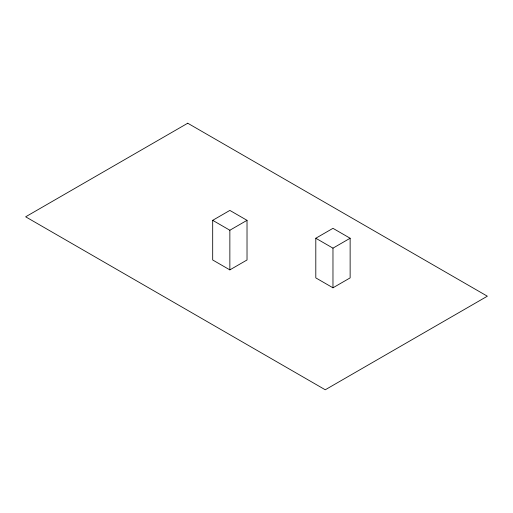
<?xml version="1.0" encoding="UTF-8"?>
<svg xmlns="http://www.w3.org/2000/svg" width="513" height="513" viewBox="0 0 513 513"><rect width="100%" height="100%" fill="white"/><g stroke="black" fill="none" stroke-linecap="round" stroke-linejoin="round"><path stroke-width="0.77" d="M212.69 220.327L229.856 210.413L247.022 220.327L247.022 259.976L229.856 269.883L212.69 259.976L212.69 220.327L229.856 230.241L247.022 220.327M315.803 238.244L332.969 228.33L350.135 238.244L350.135 277.886L332.969 287.799L315.803 277.886L315.803 238.244L332.969 248.151L350.135 238.244M332.969 248.151L332.969 287.799M229.856 230.241L229.856 269.883M187.739 123.223L25.65 216.8L325.261 389.777L487.35 296.2L187.739 123.223"/></g></svg>
